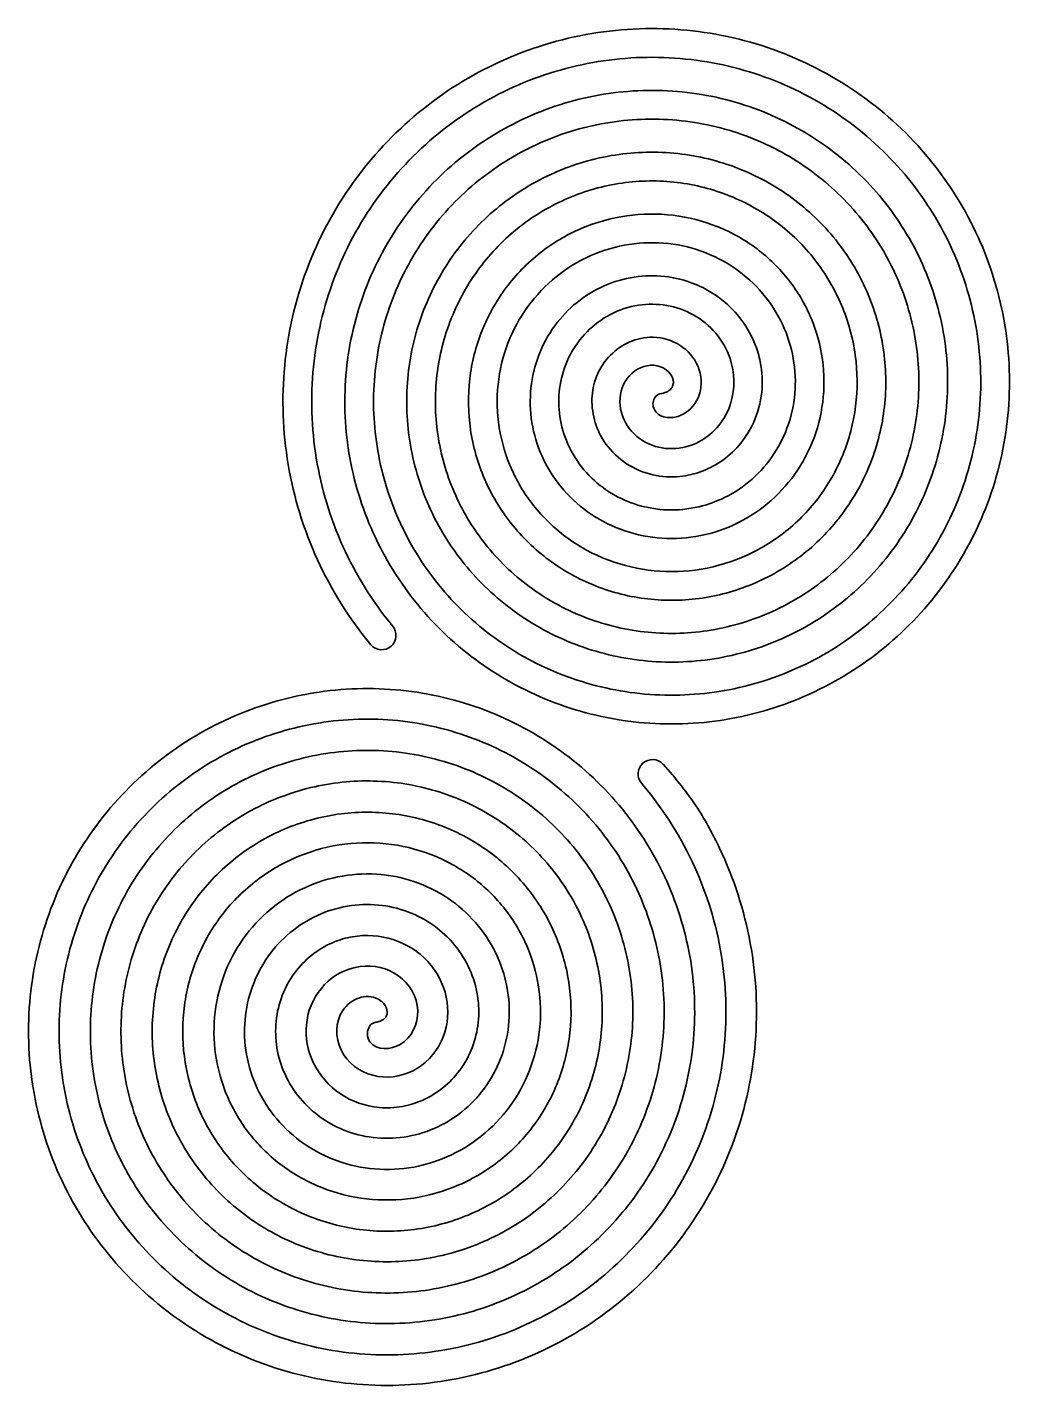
# Model space of a CAD drawing. Header units: inches. Extents: x 1159 to 1439, y -342 to 45.
import ezdxf

# ---------------------------------------------------------------- set-up
doc = ezdxf.new("R2010")
doc.units = ezdxf.units.IN
doc.header["$MEASUREMENT"] = 0
doc.layers.add('Ebene 1', color=7, linetype='Continuous')
doc.layers.add('Ebene 2', color=7, linetype='Continuous')

msp = doc.modelspace()

# ---------------------------------------------------------------- linework, layer by layer
at = {"layer": 'Ebene 1', "color": 250, "lineweight": 35, "true_color": 0x1c1c1b}
msp.add_open_spline([(1339.95, -164.93), (1339.93, -164.9), (1339.91, -164.88), (1339.89, -164.85), (1339.89, -164.85), (1339.88, -164.86), (1339.88, -164.86), (1338.36, -163.25), (1335.82, -163.13), (1334.15, -164.63), (1332.46, -166.14), (1332.33, -168.75), (1333.84, -170.44), (1339.55, -177.13), (1344.36, -184.59), (1348.16, -192.59), (1351.91, -200.48), (1354.61, -208.86), (1356.2, -217.51), (1357.76, -226.04), (1358.2, -234.77), (1357.49, -243.48), (1356.8, -252.05), (1354.97, -260.54), (1352.06, -268.7), (1349.19, -276.74), (1345.26, -284.41), (1340.37, -291.49), (1335.55, -298.46), (1329.81, -304.8), (1323.3, -310.33), (1316.89, -315.77), (1309.75, -320.37), (1302.09, -324), (1294.55, -327.57), (1286.53, -330.15), (1278.26, -331.65), (1270.11, -333.14), (1261.76, -333.54), (1253.44, -332.86), (1245.25, -332.19), (1237.14, -330.43), (1229.34, -327.64), (1221.67, -324.89), (1214.35, -321.13), (1207.59, -316.45), (1200.94, -311.84), (1194.9, -306.35), (1189.63, -300.13), (1184.44, -294), (1180.06, -287.19), (1176.6, -279.87), (1173.21, -272.67), (1170.76, -265.02), (1169.33, -257.12), (1167.93, -249.35), (1167.55, -241.39), (1168.21, -233.45), (1168.86, -225.64), (1170.54, -217.92), (1173.22, -210.49), (1175.84, -203.17), (1179.44, -196.2), (1183.91, -189.77), (1188.31, -183.44), (1193.54, -177.69), (1199.48, -172.68), (1205.32, -167.75), (1211.81, -163.58), (1218.79, -160.3), (1225.64, -157.08), (1232.93, -154.76), (1240.45, -153.41), (1247.85, -152.08), (1255.43, -151.74), (1262.98, -152.37), (1270.4, -153), (1277.75, -154.62), (1284.81, -157.17), (1291.76, -159.68), (1298.38, -163.11), (1304.49, -167.37), (1310.5, -171.55), (1315.95, -176.54), (1320.71, -182.19), (1325.39, -187.74), (1329.33, -193.91), (1332.44, -200.54), (1335.49, -207.05), (1337.68, -213.98), (1338.95, -221.12), (1340.2, -228.14), (1340.52, -235.33), (1339.9, -242.5), (1339.29, -249.54), (1337.75, -256.5), (1335.32, -263.2), (1332.93, -269.78), (1329.67, -276.06), (1325.62, -281.84), (1321.64, -287.53), (1316.91, -292.69), (1311.55, -297.19), (1306.29, -301.61), (1300.43, -305.34), (1294.15, -308.27), (1287.98, -311.15), (1281.42, -313.21), (1274.65, -314.4), (1268.01, -315.57), (1261.2, -315.86), (1254.42, -315.27), (1247.77, -314.68), (1241.18, -313.21), (1234.85, -310.9), (1228.63, -308.63), (1222.71, -305.54), (1217.24, -301.7), (1211.88, -297.94), (1207.01, -293.46), (1202.76, -288.38), (1198.6, -283.4), (1195.09, -277.87), (1192.33, -271.93), (1189.63, -266.1), (1187.69, -259.91), (1186.58, -253.52), (1185.49, -247.25), (1185.23, -240.83), (1185.8, -234.43), (1186.37, -228.16), (1187.76, -221.96), (1189.96, -215.99), (1192.1, -210.14), (1195.03, -204.57), (1198.66, -199.42), (1202.21, -194.38), (1206.44, -189.8), (1211.23, -185.81), (1215.91, -181.91), (1221.13, -178.62), (1226.73, -176.03), (1232.21, -173.5), (1238.04, -171.69), (1244.06, -170.66), (1249.94, -169.65), (1255.98, -169.41), (1261.99, -169.97), (1267.88, -170.51), (1273.7, -171.84), (1279.31, -173.91), (1284.79, -175.93), (1290.01, -178.69), (1294.84, -182.11), (1299.56, -185.45), (1303.84, -189.43), (1307.57, -193.93), (1311.22, -198.33), (1314.3, -203.23), (1316.71, -208.48), (1319.06, -213.62), (1320.74, -219.08), (1321.7, -224.72), (1322.64, -230.23), (1322.84, -235.88), (1322.31, -241.51), (1321.79, -247.01), (1320.53, -252.46), (1318.58, -257.69), (1316.68, -262.81), (1314.08, -267.69), (1310.88, -272.19), (1307.75, -276.59), (1304.02, -280.58), (1299.81, -284.05), (1295.7, -287.45), (1291.12, -290.3), (1286.21, -292.54), (1281.41, -294.73), (1276.31, -296.28), (1271.06, -297.15), (1265.92, -298.01), (1260.66, -298.19), (1255.41, -297.68), (1250.3, -297.18), (1245.23, -296), (1240.36, -294.17), (1235.61, -292.38), (1231.08, -289.96), (1226.9, -286.96), (1222.82, -284.04), (1219.13, -280.57), (1215.91, -276.65), (1212.77, -272.82), (1210.13, -268.56), (1208.07, -264), (1206.05, -259.54), (1204.63, -254.81), (1203.83, -249.93), (1203.05, -245.17), (1202.91, -240.29), (1203.39, -235.43), (1203.87, -230.7), (1204.98, -226.02), (1206.69, -221.51), (1208.35, -217.12), (1210.61, -212.94), (1213.39, -209.08), (1216.1, -205.33), (1219.32, -201.92), (1222.96, -198.96), (1226.5, -196.08), (1230.43, -193.66), (1234.66, -191.77), (1238.76, -189.93), (1243.13, -188.63), (1247.64, -187.91), (1252.02, -187.21), (1256.51, -187.09), (1260.98, -187.56), (1265.33, -188.01), (1269.64, -189.05), (1273.78, -190.64), (1277.8, -192.18), (1281.63, -194.27), (1285.17, -196.84), (1288.6, -199.33), (1291.71, -202.3), (1294.42, -205.65), (1297.05, -208.9), (1299.25, -212.52), (1300.97, -216.4), (1302.63, -220.16), (1303.81, -224.16), (1304.45, -228.29), (1305.07, -232.3), (1305.16, -236.4), (1304.72, -240.49), (1304.29, -244.46), (1303.32, -248.38), (1301.85, -252.16), (1300.43, -255.82), (1298.52, -259.3), (1296.15, -262.51), (1293.87, -265.62), (1291.16, -268.44), (1288.1, -270.89), (1285.13, -273.27), (1281.84, -275.25), (1278.3, -276.8), (1274.88, -278.29), (1271.24, -279.34), (1267.49, -279.9), (1263.86, -280.45), (1260.15, -280.51), (1256.44, -280.09), (1252.86, -279.68), (1249.31, -278.79), (1245.9, -277.44), (1242.61, -276.14), (1239.48, -274.39), (1236.58, -272.25), (1233.79, -270.17), (1231.27, -267.72), (1229.07, -264.94), (1226.96, -262.26), (1225.19, -259.29), (1223.81, -256.1), (1222.49, -253.02), (1221.57, -249.75), (1221.09, -246.38), (1220.62, -243.13), (1220.58, -239.79), (1220.98, -236.47), (1221.37, -233.28), (1222.18, -230.11), (1223.41, -227.07), (1224.58, -224.14), (1226.16, -221.35), (1228.1, -218.78), (1229.96, -216.31), (1232.16, -214.08), (1234.65, -212.14), (1237.04, -210.28), (1239.69, -208.72), (1242.54, -207.52), (1245.27, -206.37), (1248.17, -205.58), (1251.17, -205.17), (1254.04, -204.78), (1256.99, -204.77), (1259.93, -205.14), (1262.74, -205.5), (1265.52, -206.24), (1268.21, -207.35), (1270.77, -208.4), (1273.21, -209.81), (1275.46, -211.53), (1277.61, -213.18), (1279.55, -215.13), (1281.23, -217.33), (1282.84, -219.43), (1284.18, -221.76), (1285.21, -224.26), (1286.19, -226.65), (1286.85, -229.19), (1287.19, -231.81), (1287.51, -234.3), (1287.49, -236.86), (1287.14, -239.41), (1286.8, -241.84), (1286.13, -244.25), (1285.15, -246.56), (1284.22, -248.76), (1282.99, -250.85), (1281.48, -252.78), (1280.04, -254.61), (1278.35, -256.26), (1276.44, -257.69), (1274.63, -259.05), (1272.62, -260.17), (1270.46, -261.03), (1268.42, -261.84), (1266.25, -262.38), (1264.01, -262.64), (1261.89, -262.88), (1259.72, -262.84), (1257.55, -262.51), (1253.66, -261.93), (1249.93, -260.35), (1246.81, -257.96), (1243.58, -255.48), (1241.22, -252.21), (1239.67, -248.47), (1238.28, -245.11), (1238.03, -241.39), (1238.52, -237.81), (1239.04, -234.01), (1240.93, -230.48), (1243.52, -227.69), (1248.82, -221.98), (1258.19, -220.52), (1264.6, -225.24), (1267.72, -227.54), (1269.88, -231.16), (1270.04, -235.07), (1270.19, -238.92), (1268.41, -242.75), (1265.03, -244.74), (1262.47, -246.24), (1258.36, -246.66), (1256.41, -243.96), (1255.55, -242.76), (1255.48, -241.31), (1256.09, -239.98), (1256.32, -239.48), (1256.64, -239.04), (1257.13, -238.78), (1257.55, -238.56), (1258.02, -238.47), (1258.47, -238.36), (1259.65, -238.07), (1261.08, -237.4), (1261.31, -236.07), (1261.61, -234.31), (1260.3, -232.66), (1258.83, -231.86), (1255.23, -229.9), (1250.88, -231.86), (1248.73, -235.03), (1246.48, -238.35), (1246.49, -242.74), (1248.2, -246.28), (1249.95, -249.91), (1253.38, -252.51), (1257.23, -253.54), (1261.04, -254.56), (1265.14, -254.01), (1268.64, -252.25), (1272.17, -250.48), (1274.99, -247.47), (1276.71, -243.93), (1280.13, -236.85), (1278.74, -228.25), (1273.86, -222.21), (1268.85, -216.01), (1260.74, -212.96), (1252.87, -213.86), (1251, -214.08), (1249.14, -214.5), (1247.36, -215.13), (1245.17, -215.91), (1243.12, -216.96), (1241.26, -218.25), (1239.3, -219.62), (1237.55, -221.21), (1236.05, -222.99), (1234.48, -224.87), (1233.17, -226.93), (1232.17, -229.1), (1231.12, -231.38), (1230.38, -233.76), (1229.97, -236.18), (1229.54, -238.73), (1229.45, -241.29), (1229.7, -243.79), (1229.95, -246.42), (1230.55, -248.98), (1231.47, -251.39), (1232.43, -253.92), (1233.7, -256.29), (1235.26, -258.43), (1236.88, -260.67), (1238.78, -262.66), (1240.89, -264.36), (1243.09, -266.14), (1245.5, -267.61), (1248.03, -268.72), (1250.68, -269.89), (1253.45, -270.69), (1256.25, -271.11), (1259.18, -271.56), (1262.12, -271.61), (1265, -271.28), (1268.01, -270.93), (1270.93, -270.2), (1273.68, -269.11), (1276.55, -267.97), (1279.23, -266.47), (1281.65, -264.66), (1284.18, -262.77), (1286.42, -260.58), (1288.32, -258.15), (1290.31, -255.61), (1291.94, -252.86), (1293.17, -249.96), (1294.44, -246.94), (1295.31, -243.79), (1295.75, -240.6), (1296.21, -237.29), (1296.23, -233.96), (1295.82, -230.71), (1295.39, -227.33), (1294.52, -224.05), (1293.25, -220.95), (1291.93, -217.74), (1290.21, -214.75), (1288.14, -212.04), (1285.99, -209.23), (1283.5, -206.74), (1280.75, -204.63), (1277.89, -202.44), (1274.79, -200.65), (1271.52, -199.3), (1268.13, -197.91), (1264.6, -196.97), (1261.03, -196.51), (1257.34, -196.04), (1253.62, -196.05), (1249.99, -196.55), (1246.24, -197.06), (1242.59, -198.06), (1239.16, -199.51), (1235.61, -201), (1232.29, -202.94), (1229.3, -205.28), (1226.21, -207.68), (1223.47, -210.47), (1221.15, -213.55), (1218.75, -216.73), (1216.8, -220.18), (1215.33, -223.82), (1213.83, -227.57), (1212.82, -231.48), (1212.34, -235.43), (1211.85, -239.51), (1211.9, -243.61), (1212.48, -247.62), (1213.07, -251.75), (1214.2, -255.76), (1215.82, -259.53), (1217.5, -263.43), (1219.66, -267.06), (1222.25, -270.34), (1224.92, -273.71), (1227.99, -276.7), (1231.4, -279.23), (1234.9, -281.83), (1238.71, -283.95), (1242.71, -285.53), (1246.83, -287.16), (1251.12, -288.24), (1255.46, -288.73), (1259.92, -289.24), (1264.4, -289.16), (1268.79, -288.5), (1273.29, -287.83), (1277.67, -286.57), (1281.78, -284.77), (1286.02, -282.92), (1289.97, -280.54), (1293.53, -277.69), (1297.19, -274.76), (1300.43, -271.39), (1303.17, -267.66), (1305.98, -263.84), (1308.26, -259.68), (1309.96, -255.31), (1311.71, -250.82), (1312.85, -246.15), (1313.37, -241.43), (1313.89, -236.58), (1313.78, -231.71), (1313.04, -226.96), (1312.28, -222.07), (1310.9, -217.34), (1308.92, -212.88), (1306.9, -208.3), (1304.29, -204.03), (1301.19, -200.18), (1298, -196.24), (1294.33, -192.75), (1290.29, -189.8), (1286.13, -186.78), (1281.63, -184.33), (1276.9, -182.51), (1272.04, -180.65), (1266.99, -179.44), (1261.89, -178.91), (1256.65, -178.36), (1251.4, -178.5), (1246.26, -179.32), (1241, -180.16), (1235.9, -181.68), (1231.1, -183.83), (1226.18, -186.03), (1221.59, -188.85), (1217.46, -192.22), (1213.23, -195.66), (1209.49, -199.62), (1206.34, -203.99), (1203.11, -208.47), (1200.49, -213.32), (1198.55, -218.42), (1196.57, -223.64), (1195.29, -229.07), (1194.74, -234.56), (1194.17, -240.18), (1194.34, -245.82), (1195.24, -251.33), (1196.17, -256.97), (1197.81, -262.43), (1200.14, -267.58), (1202.52, -272.84), (1205.56, -277.75), (1209.18, -282.16), (1212.88, -286.68), (1217.14, -290.67), (1221.83, -294.04), (1226.63, -297.47), (1231.83, -300.26), (1237.3, -302.31), (1242.89, -304.41), (1248.7, -305.76), (1254.57, -306.33), (1260.57, -306.92), (1266.6, -306.72), (1272.49, -305.74), (1278.5, -304.73), (1284.33, -302.96), (1289.82, -300.46), (1295.42, -297.9), (1300.65, -294.64), (1305.35, -290.76), (1310.15, -286.8), (1314.39, -282.25), (1317.97, -277.24), (1321.61, -272.11), (1324.56, -266.56), (1326.74, -260.73), (1328.95, -254.78), (1330.38, -248.59), (1330.97, -242.33), (1331.57, -235.94), (1331.34, -229.53), (1330.28, -223.27), (1329.19, -216.88), (1327.29, -210.68), (1324.61, -204.85), (1321.89, -198.91), (1318.41, -193.36), (1314.27, -188.37), (1310.05, -183.29), (1305.21, -178.79), (1299.87, -175.01), (1294.42, -171.15), (1288.52, -168.04), (1282.32, -165.75), (1276, -163.41), (1269.43, -161.92), (1262.79, -161.3), (1256.02, -160.68), (1249.22, -160.94), (1242.58, -162.09), (1235.82, -163.25), (1229.26, -165.28), (1223.08, -168.13), (1216.79, -171.04), (1210.93, -174.74), (1205.66, -179.13), (1200.29, -183.61), (1195.54, -188.75), (1191.55, -194.41), (1187.48, -200.17), (1184.2, -206.43), (1181.79, -212.99), (1179.34, -219.67), (1177.77, -226.63), (1177.14, -233.65), (1176.49, -240.81), (1176.79, -247.99), (1178.01, -255.01), (1179.25, -262.15), (1181.42, -269.07), (1184.44, -275.59), (1187.52, -282.22), (1191.44, -288.4), (1196.09, -293.96), (1200.82, -299.62), (1206.26, -304.62), (1212.24, -308.82), (1218.33, -313.1), (1224.93, -316.55), (1231.86, -319.07), (1238.91, -321.65), (1246.24, -323.28), (1253.66, -323.93), (1261.2, -324.6), (1268.77, -324.27), (1276.16, -322.97), (1283.67, -321.65), (1290.96, -319.36), (1297.82, -316.16), (1304.8, -312.9), (1311.3, -308.77), (1317.14, -303.86), (1323.09, -298.87), (1328.34, -293.14), (1332.75, -286.83), (1337.23, -280.42), (1340.85, -273.47), (1343.5, -266.17), (1346.19, -258.76), (1347.89, -251.04), (1348.57, -243.25), (1349.25, -235.32), (1348.9, -227.37), (1347.52, -219.6), (1346.11, -211.71), (1343.69, -204.05), (1340.32, -196.85), (1336.89, -189.53), (1332.53, -182.71), (1327.37, -176.58), (1322.12, -170.35), (1316.09, -164.85), (1309.46, -160.23), (1302.73, -155.54), (1295.43, -151.75), (1287.77, -148.99), (1279.99, -146.18), (1271.89, -144.4), (1263.71, -143.71), (1255.4, -143), (1247.06, -143.39), (1238.92, -144.85), (1230.65, -146.33), (1222.63, -148.88), (1215.08, -152.43), (1207.42, -156.03), (1200.28, -160.61), (1193.87, -166.03), (1187.35, -171.54), (1181.6, -177.85), (1176.77, -184.81), (1171.87, -191.87), (1167.92, -199.51), (1165.03, -207.54), (1162.1, -215.69), (1160.25, -224.16), (1159.54, -232.73), (1158.82, -241.42), (1159.23, -250.15), (1160.77, -258.67), (1162.33, -267.31), (1165.01, -275.7), (1168.74, -283.59), (1172.51, -291.59), (1177.31, -299.05), (1182.99, -305.75), (1188.75, -312.55), (1195.36, -318.56), (1202.64, -323.6), (1210.02, -328.71), (1218.02, -332.83), (1226.41, -335.83), (1234.92, -338.88), (1243.78, -340.8), (1252.73, -341.53), (1261.81, -342.28), (1270.92, -341.83), (1279.82, -340.21), (1288.84, -338.57), (1297.59, -335.76), (1305.82, -331.86), (1314.16, -327.91), (1321.94, -322.9), (1328.93, -316.96), (1336.02, -310.93), (1342.28, -304.03), (1347.52, -296.43), (1352.85, -288.73), (1357.13, -280.38), (1360.25, -271.63), (1363.42, -262.75), (1365.41, -253.51), (1366.16, -244.18), (1366.93, -234.72), (1366.45, -225.22), (1364.75, -215.94), (1363.03, -206.54), (1360.09, -197.43), (1356.02, -188.86), (1354.16, -184.93), (1352.07, -181.13), (1349.77, -177.48), (1346.95, -173.29), (1343.45, -168.83), (1339.98, -164.96), (1339.97, -164.95), (1339.97, -164.94), (1339.96, -164.94), (1339.96, -164.93), (1339.96, -164.93), (1339.95, -164.93)], degree=3, knots=[0, 0, 0, 0, 1, 1, 1, 2, 2, 2, 3, 3, 3, 4, 4, 4, 5, 5, 5, 6, 6, 6, 7, 7, 7, 8, 8, 8, 9, 9, 9, 10, 10, 10, 11, 11, 11, 12, 12, 12, 13, 13, 13, 14, 14, 14, 15, 15, 15, 16, 16, 16, 17, 17, 17, 18, 18, 18, 19, 19, 19, 20, 20, 20, 21, 21, 21, 22, 22, 22, 23, 23, 23, 24, 24, 24, 25, 25, 25, 26, 26, 26, 27, 27, 27, 28, 28, 28, 29, 29, 29, 30, 30, 30, 31, 31, 31, 32, 32, 32, 33, 33, 33, 34, 34, 34, 35, 35, 35, 36, 36, 36, 37, 37, 37, 38, 38, 38, 39, 39, 39, 40, 40, 40, 41, 41, 41, 42, 42, 42, 43, 43, 43, 44, 44, 44, 45, 45, 45, 46, 46, 46, 47, 47, 47, 48, 48, 48, 49, 49, 49, 50, 50, 50, 51, 51, 51, 52, 52, 52, 53, 53, 53, 54, 54, 54, 55, 55, 55, 56, 56, 56, 57, 57, 57, 58, 58, 58, 59, 59, 59, 60, 60, 60, 61, 61, 61, 62, 62, 62, 63, 63, 63, 64, 64, 64, 65, 65, 65, 66, 66, 66, 67, 67, 67, 68, 68, 68, 69, 69, 69, 70, 70, 70, 71, 71, 71, 72, 72, 72, 73, 73, 73, 74, 74, 74, 75, 75, 75, 76, 76, 76, 77, 77, 77, 78, 78, 78, 79, 79, 79, 80, 80, 80, 81, 81, 81, 82, 82, 82, 83, 83, 83, 84, 84, 84, 85, 85, 85, 86, 86, 86, 87, 87, 87, 88, 88, 88, 89, 89, 89, 90, 90, 90, 91, 91, 91, 92, 92, 92, 93, 93, 93, 94, 94, 94, 95, 95, 95, 96, 96, 96, 97, 97, 97, 98, 98, 98, 99, 99, 99, 100, 100, 100, 101, 101, 101, 102, 102, 102, 103, 103, 103, 104, 104, 104, 105, 105, 105, 106, 106, 106, 107, 107, 107, 108, 108, 108, 109, 109, 109, 110, 110, 110, 111, 111, 111, 112, 112, 112, 113, 113, 113, 114, 114, 114, 115, 115, 115, 116, 116, 116, 117, 117, 117, 118, 118, 118, 119, 119, 119, 120, 120, 120, 121, 121, 121, 122, 122, 122, 123, 123, 123, 124, 124, 124, 125, 125, 125, 126, 126, 126, 127, 127, 127, 128, 128, 128, 129, 129, 129, 130, 130, 130, 131, 131, 131, 132, 132, 132, 133, 133, 133, 134, 134, 134, 135, 135, 135, 136, 136, 136, 137, 137, 137, 138, 138, 138, 139, 139, 139, 140, 140, 140, 141, 141, 141, 142, 142, 142, 143, 143, 143, 144, 144, 144, 145, 145, 145, 146, 146, 146, 147, 147, 147, 148, 148, 148, 149, 149, 149, 150, 150, 150, 151, 151, 151, 152, 152, 152, 153, 153, 153, 154, 154, 154, 155, 155, 155, 156, 156, 156, 157, 157, 157, 158, 158, 158, 159, 159, 159, 160, 160, 160, 161, 161, 161, 162, 162, 162, 163, 163, 163, 164, 164, 164, 165, 165, 165, 166, 166, 166, 167, 167, 167, 168, 168, 168, 169, 169, 169, 170, 170, 170, 171, 171, 171, 172, 172, 172, 173, 173, 173, 174, 174, 174, 175, 175, 175, 176, 176, 176, 177, 177, 177, 178, 178, 178, 179, 179, 179, 180, 180, 180, 181, 181, 181, 182, 182, 182, 183, 183, 183, 184, 184, 184, 185, 185, 185, 186, 186, 186, 187, 187, 187, 188, 188, 188, 189, 189, 189, 190, 190, 190, 191, 191, 191, 192, 192, 192, 193, 193, 193, 194, 194, 194, 195, 195, 195, 196, 196, 196, 197, 197, 197, 198, 198, 198, 199, 199, 199, 200, 200, 200, 201, 201, 201, 202, 202, 202, 203, 203, 203, 204, 204, 204, 205, 205, 205, 206, 206, 206, 207, 207, 207, 208, 208, 208, 209, 209, 209, 210, 210, 210, 211, 211, 211, 212, 212, 212, 213, 213, 213, 214, 214, 214, 215, 215, 215, 216, 216, 216, 217, 217, 217, 218, 218, 218, 219, 219, 219, 220, 220, 220, 221, 221, 221, 222, 222, 222, 223, 223, 223, 224, 224, 224, 225, 225, 225, 226, 226, 226, 227, 227, 227, 228, 228, 228, 229, 229, 229, 230, 230, 230, 231, 231, 231, 232, 232, 232, 233, 233, 233, 234, 234, 234, 235, 235, 235, 236, 236, 236, 237, 237, 237, 238, 238, 238, 239, 239, 239, 240, 240, 240, 241, 241, 241, 242, 242, 242, 243, 243, 243, 244, 244, 244, 245, 245, 245, 246, 246, 246, 247, 247, 247, 248, 248, 248, 248], dxfattribs=at)
at = {"layer": 'Ebene 2', "color": 250, "lineweight": 35, "true_color": 0x1c1c1b}
msp.add_open_spline([(1372.81, 38.14), (1364.37, 41.29), (1355.56, 43.33), (1346.65, 44.19), (1337.6, 45.05), (1328.51, 44.74), (1319.61, 43.25), (1310.59, 41.73), (1301.82, 39.05), (1293.56, 35.28), (1285.18, 31.45), (1277.35, 26.56), (1270.3, 20.74), (1263.14, 14.82), (1256.8, 8.02), (1251.47, 0.52), (1246.05, -7.09), (1241.66, -15.35), (1238.42, -24.04), (1235.14, -32.86), (1233.02, -42.04), (1232.14, -51.34), (1231.24, -60.77), (1231.58, -70.25), (1233.15, -79.52), (1234.74, -88.92), (1237.54, -98.05), (1241.48, -106.66), (1245.47, -115.39), (1250.58, -123.54), (1256.66, -130.89), (1258.14, -132.6), (1260.73, -132.78), (1262.44, -131.29), (1264.15, -129.81), (1264.33, -127.22), (1262.84, -125.51), (1262.83, -125.5), (1262.83, -125.5), (1262.82, -125.49), (1262.82, -125.49), (1262.82, -125.49), (1262.82, -125.49), (1257.23, -118.67), (1252.4, -110.94), (1248.74, -102.85), (1245.14, -94.88), (1242.58, -86.42), (1241.15, -77.72), (1239.74, -69.14), (1239.47, -60.38), (1240.34, -51.67), (1241.19, -43.08), (1243.18, -34.61), (1246.26, -26.48), (1249.28, -18.47), (1253.37, -10.86), (1258.4, -3.85), (1263.36, 3.04), (1269.24, 9.29), (1275.87, 14.71), (1282.4, 20.05), (1289.64, 24.53), (1297.38, 28.02), (1305.01, 31.46), (1313.1, 33.89), (1321.43, 35.24), (1329.62, 36.58), (1338, 36.83), (1346.33, 35.99), (1354.53, 35.16), (1362.63, 33.25), (1370.39, 30.3), (1378.04, 27.4), (1385.3, 23.48), (1391.99, 18.66), (1398.57, 13.92), (1404.52, 8.3), (1409.69, 1.96), (1414.78, -4.28), (1419.04, -11.2), (1422.36, -18.6), (1425.63, -25.88), (1427.94, -33.6), (1429.22, -41.55), (1430.48, -49.37), (1430.71, -57.37), (1429.89, -65.31), (1429.09, -73.13), (1427.25, -80.84), (1424.43, -88.24), (1421.66, -95.52), (1417.91, -102.44), (1413.31, -108.81), (1408.77, -115.07), (1403.4, -120.74), (1397.36, -125.65), (1391.41, -130.48), (1384.82, -134.53), (1377.76, -137.68), (1370.83, -140.78), (1363.47, -142.97), (1355.9, -144.18), (1348.46, -145.36), (1340.85, -145.56), (1333.29, -144.78), (1325.86, -144), (1318.53, -142.24), (1311.49, -139.54), (1304.57, -136.89), (1298, -133.32), (1291.95, -128.93), (1286.01, -124.61), (1280.64, -119.51), (1275.97, -113.75), (1271.39, -108.09), (1267.56, -101.82), (1264.57, -95.11), (1261.64, -88.51), (1259.58, -81.52), (1258.45, -74.33), (1257.33, -67.27), (1257.16, -60.05), (1257.92, -52.87), (1258.67, -45.83), (1260.35, -38.87), (1262.93, -32.2), (1265.45, -25.64), (1268.85, -19.42), (1273.03, -13.69), (1277.13, -8.07), (1281.98, -2.98), (1287.45, 1.43), (1292.82, 5.76), (1298.77, 9.38), (1305.13, 12.19), (1311.38, 14.95), (1318, 16.89), (1324.81, 17.95), (1331.5, 18.99), (1338.34, 19.14), (1345.13, 18.41), (1351.79, 17.68), (1358.37, 16.08), (1364.68, 13.63), (1370.86, 11.23), (1376.74, 8), (1382.15, 4.04), (1387.46, 0.15), (1392.25, -4.45), (1396.41, -9.62), (1400.48, -14.7), (1403.89, -20.33), (1406.53, -26.35), (1409.13, -32.25), (1410.94, -38.5), (1411.93, -44.94), (1412.89, -51.25), (1413.02, -57.7), (1412.31, -64.11), (1411.61, -70.39), (1410.08, -76.59), (1407.76, -82.53), (1405.48, -88.36), (1402.43, -93.89), (1398.68, -98.98), (1395.01, -103.96), (1390.67, -108.46), (1385.78, -112.37), (1380.99, -116.19), (1375.69, -119.38), (1370.01, -121.86), (1364.45, -124.28), (1358.56, -125.97), (1352.5, -126.88), (1346.57, -127.77), (1340.51, -127.88), (1334.49, -127.19), (1328.59, -126.52), (1322.77, -125.07), (1317.19, -122.87), (1311.73, -120.71), (1306.54, -117.83), (1301.78, -114.3), (1297.11, -110.84), (1292.9, -106.76), (1289.25, -102.16), (1285.68, -97.66), (1282.7, -92.68), (1280.4, -87.35), (1278.14, -82.13), (1276.58, -76.61), (1275.74, -70.93), (1274.92, -65.38), (1274.84, -59.7), (1275.5, -54.06), (1276.15, -48.55), (1277.53, -43.11), (1279.6, -37.89), (1281.63, -32.8), (1284.34, -27.96), (1287.66, -23.51), (1290.91, -19.16), (1294.73, -15.24), (1299.04, -11.85), (1303.25, -8.53), (1307.91, -5.77), (1312.9, -3.63), (1317.76, -1.55), (1322.92, -0.1), (1328.22, 0.66), (1333.4, 1.4), (1338.69, 1.45), (1343.94, 0.82), (1349.07, 0.2), (1354.13, -1.1), (1358.99, -3.05), (1363.72, -4.96), (1368.21, -7.5), (1372.34, -10.6), (1376.37, -13.63), (1380, -17.21), (1383.14, -21.23), (1386.2, -25.15), (1388.75, -29.48), (1390.72, -34.12), (1392.63, -38.64), (1393.95, -43.43), (1394.64, -48.36), (1395.3, -53.16), (1395.33, -58.06), (1394.72, -62.94), (1394.13, -67.68), (1392.9, -72.36), (1391.07, -76.85), (1389.29, -81.22), (1386.92, -85.36), (1384.03, -89.17), (1381.22, -92.87), (1377.9, -96.22), (1374.17, -99.11), (1370.54, -101.91), (1366.52, -104.25), (1362.23, -106.04), (1358.05, -107.79), (1353.63, -108.98), (1349.08, -109.59), (1344.65, -110.19), (1340.14, -110.19), (1335.65, -109.61), (1331.29, -109.04), (1326.99, -107.88), (1322.87, -106.18), (1318.86, -104.52), (1315.06, -102.32), (1311.57, -99.64), (1308.19, -97.04), (1305.14, -93.98), (1302.5, -90.54), (1299.95, -87.2), (1297.83, -83.5), (1296.21, -79.55), (1294.63, -75.72), (1293.56, -71.66), (1293.03, -67.49), (1292.51, -63.45), (1292.53, -59.31), (1293.09, -55.21), (1293.64, -51.23), (1294.71, -47.31), (1296.3, -43.55), (1297.83, -39.91), (1299.86, -36.46), (1302.33, -33.29), (1304.71, -30.23), (1307.52, -27.47), (1310.68, -25.09), (1313.73, -22.79), (1317.1, -20.89), (1320.71, -19.43), (1324.19, -18.03), (1327.89, -17.08), (1331.68, -16.63), (1335.35, -16.19), (1339.1, -16.23), (1342.82, -16.77), (1346.41, -17.29), (1349.95, -18.29), (1353.34, -19.76), (1356.62, -21.17), (1359.73, -23.03), (1362.57, -25.28), (1365.32, -27.45), (1367.78, -30.01), (1369.91, -32.88), (1371.96, -35.64), (1373.64, -38.69), (1374.92, -41.96), (1376.15, -45.1), (1376.97, -48.42), (1377.35, -51.84), (1377.72, -55.13), (1377.64, -58.49), (1377.13, -61.83), (1376.63, -65.04), (1375.7, -68.21), (1374.36, -71.23), (1373.07, -74.14), (1371.38, -76.9), (1369.34, -79.42), (1367.38, -81.85), (1365.07, -84.02), (1362.49, -85.89), (1360.01, -87.68), (1357.28, -89.15), (1354.36, -90.26), (1351.56, -91.32), (1348.6, -92.01), (1345.56, -92.31), (1342.64, -92.6), (1339.67, -92.5), (1336.72, -92), (1331.37, -91.11), (1326.27, -88.86), (1322.01, -85.51), (1317.47, -81.94), (1313.97, -77.13), (1312, -71.71), (1310.17, -66.68), (1309.73, -61.18), (1310.76, -55.92), (1311.81, -50.6), (1314.42, -45.58), (1318.24, -41.72), (1322.18, -37.72), (1327.37, -35), (1332.92, -34.15), (1338.23, -33.35), (1343.75, -34.26), (1348.46, -36.86), (1353.37, -39.57), (1357.21, -44.05), (1358.99, -49.37), (1360.34, -53.4), (1360.44, -57.82), (1359.21, -61.89), (1357.78, -66.61), (1354.51, -70.77), (1350.11, -73.07), (1345.42, -75.52), (1339.7, -75.73), (1334.97, -73.25), (1330.08, -70.68), (1326.83, -65.19), (1327.78, -59.62), (1328.22, -56.99), (1329.62, -54.51), (1331.79, -52.93), (1333.89, -51.4), (1336.69, -50.76), (1339.18, -51.66), (1341.3, -52.43), (1343.53, -54.79), (1342.63, -57.21), (1342.24, -58.24), (1341.07, -58.89), (1340.06, -59.17), (1339.32, -59.38), (1338.45, -59.41), (1337.89, -59.99), (1337.16, -60.75), (1336.88, -62.04), (1337.11, -63.05), (1337.38, -64.19), (1338.24, -65.15), (1339.27, -65.66), (1340.32, -66.18), (1341.62, -66.24), (1342.76, -66.1), (1343.98, -65.96), (1345.19, -65.51), (1346.23, -64.84), (1350.92, -61.85), (1351.9, -55.5), (1349.46, -50.74), (1346.95, -45.82), (1341.54, -43.06), (1336.11, -43.29), (1331.58, -43.48), (1327.42, -45.64), (1324.38, -48.95), (1321.47, -52.12), (1319.74, -56.54), (1319.65, -60.85), (1319.57, -65.45), (1320.9, -69.95), (1323.61, -73.69), (1326.83, -78.14), (1331.67, -81.25), (1337.01, -82.46), (1339.5, -83.02), (1342.1, -83.18), (1344.64, -82.93), (1346.85, -82.71), (1349, -82.21), (1351.02, -81.45), (1353.16, -80.64), (1355.16, -79.56), (1356.97, -78.26), (1358.88, -76.87), (1360.57, -75.27), (1362.01, -73.49), (1363.53, -71.61), (1364.79, -69.57), (1365.74, -67.42), (1368.12, -62.04), (1368.74, -56.01), (1367.57, -50.25), (1367.24, -48.6), (1366.76, -46.97), (1366.15, -45.4), (1365.17, -42.91), (1363.89, -40.59), (1362.33, -38.49), (1360.7, -36.29), (1358.81, -34.33), (1356.72, -32.67), (1353.28, -29.94), (1349.3, -27.96), (1345.05, -26.83), (1343.87, -26.52), (1342.68, -26.27), (1341.47, -26.1), (1338.57, -25.68), (1335.66, -25.64), (1332.81, -25.99), (1329.83, -26.34), (1326.95, -27.08), (1324.23, -28.18), (1321.39, -29.32), (1318.74, -30.81), (1316.35, -32.62), (1313.86, -34.49), (1311.64, -36.67), (1309.76, -39.09), (1307.8, -41.6), (1306.2, -44.33), (1304.98, -47.21), (1303.72, -50.21), (1302.86, -53.33), (1302.43, -56.49), (1301.98, -59.77), (1301.96, -63.07), (1302.38, -66.3), (1302.81, -69.65), (1303.66, -72.9), (1304.92, -75.97), (1306.23, -79.15), (1307.94, -82.13), (1309.99, -84.81), (1312.12, -87.6), (1314.59, -90.07), (1317.32, -92.17), (1320.15, -94.35), (1323.23, -96.13), (1326.47, -97.47), (1329.83, -98.86), (1333.33, -99.8), (1336.87, -100.26), (1340.54, -100.74), (1344.22, -100.73), (1347.83, -100.25), (1351.56, -99.75), (1355.18, -98.77), (1358.59, -97.35), (1362.12, -95.87), (1365.42, -93.96), (1368.4, -91.65), (1371.48, -89.27), (1374.21, -86.52), (1376.53, -83.47), (1378.92, -80.32), (1380.88, -76.9), (1382.35, -73.29), (1383.86, -69.57), (1384.88, -65.69), (1385.37, -61.77), (1385.88, -57.71), (1385.85, -53.64), (1385.3, -49.66), (1384.73, -45.55), (1383.63, -41.56), (1382.04, -37.8), (1380.4, -33.92), (1378.27, -30.3), (1375.71, -27.03), (1373.08, -23.66), (1370.04, -20.67), (1366.67, -18.13), (1363.21, -15.53), (1359.44, -13.39), (1355.47, -11.8), (1351.38, -10.15), (1347.12, -9.06), (1342.82, -8.54), (1338.38, -8), (1333.92, -8.05), (1329.56, -8.67), (1325.07, -9.32), (1320.72, -10.53), (1316.61, -12.29), (1312.38, -14.1), (1308.44, -16.44), (1304.88, -19.25), (1301.22, -22.13), (1297.97, -25.46), (1295.22, -29.15), (1292.39, -32.93), (1290.08, -37.05), (1288.36, -41.38), (1286.59, -45.83), (1285.41, -50.46), (1284.86, -55.16), (1284.3, -59.98), (1284.37, -64.82), (1285.06, -69.56), (1285.78, -74.43), (1287.12, -79.15), (1289.05, -83.6), (1291.03, -88.18), (1293.58, -92.45), (1296.63, -96.3), (1299.77, -100.25), (1303.39, -103.76), (1307.39, -106.73), (1311.49, -109.77), (1315.96, -112.25), (1320.65, -114.1), (1325.46, -116), (1330.48, -117.25), (1335.55, -117.83), (1340.76, -118.42), (1345.99, -118.33), (1351.11, -117.56), (1356.35, -116.77), (1361.44, -115.31), (1366.24, -113.22), (1371.16, -111.07), (1375.75, -108.31), (1379.9, -105), (1384.14, -101.61), (1387.91, -97.7), (1391.09, -93.39), (1394.35, -88.96), (1397, -84.16), (1398.98, -79.1), (1401, -73.92), (1402.34, -68.53), (1402.94, -63.07), (1403.56, -57.48), (1403.45, -51.86), (1402.61, -46.37), (1401.75, -40.75), (1400.17, -35.29), (1397.91, -30.14), (1395.59, -24.88), (1392.62, -19.96), (1389.06, -15.52), (1385.42, -10.99), (1381.22, -6.97), (1376.58, -3.57), (1371.84, -0.09), (1366.69, 2.74), (1361.27, 4.84), (1355.73, 6.99), (1349.95, 8.4), (1344.11, 9.04), (1338.14, 9.68), (1332.13, 9.55), (1326.26, 8.64), (1320.26, 7.7), (1314.44, 6), (1308.94, 3.57), (1303.33, 1.09), (1298.09, -2.1), (1293.36, -5.91), (1288.54, -9.8), (1284.26, -14.29), (1280.64, -19.24), (1276.95, -24.3), (1273.95, -29.8), (1271.72, -35.59), (1269.44, -41.49), (1267.95, -47.64), (1267.29, -53.87), (1266.62, -60.22), (1266.77, -66.61), (1267.76, -72.87), (1268.76, -79.24), (1270.59, -85.44), (1273.19, -91.28), (1275.83, -97.24), (1279.24, -102.8), (1283.3, -107.82), (1287.44, -112.94), (1292.22, -117.47), (1297.49, -121.3), (1302.87, -125.21), (1308.71, -128.38), (1314.86, -130.74), (1321.13, -133.14), (1327.66, -134.71), (1334.27, -135.4), (1341.01, -136.1), (1347.79, -135.93), (1354.42, -134.87), (1361.17, -133.79), (1367.73, -131.84), (1373.92, -129.08), (1380.22, -126.26), (1386.11, -122.65), (1391.42, -118.33), (1396.83, -113.94), (1401.62, -108.87), (1405.67, -103.28), (1409.79, -97.58), (1413.14, -91.39), (1415.62, -84.88), (1418.15, -78.25), (1419.8, -71.34), (1420.52, -64.35), (1421.25, -57.22), (1421.04, -50.06), (1419.91, -43.05), (1418.77, -35.92), (1416.7, -28.99), (1413.76, -22.46), (1410.78, -15.81), (1406.95, -9.6), (1402.38, -4), (1397.74, 1.7), (1392.38, 6.75), (1386.47, 11.02), (1380.46, 15.36), (1373.92, 18.88), (1367.05, 21.49), (1360.05, 24.14), (1352.76, 25.87), (1345.38, 26.61), (1337.87, 27.37), (1330.32, 27.14), (1322.94, 25.94), (1315.43, 24.72), (1308.14, 22.53), (1301.26, 19.43), (1294.26, 16.27), (1287.73, 12.23), (1281.84, 7.42), (1275.85, 2.53), (1270.54, -3.12), (1266.06, -9.36), (1261.5, -15.69), (1257.81, -22.57), (1255.07, -29.81), (1252.29, -37.17), (1250.49, -44.84), (1249.72, -52.6), (1248.93, -60.49), (1249.18, -68.43), (1250.45, -76.19), (1251.75, -84.08), (1254.06, -91.74), (1257.33, -98.97), (1260.65, -106.31), (1264.91, -113.17), (1269.97, -119.35), (1275.12, -125.63), (1281.06, -131.19), (1287.61, -135.89), (1294.26, -140.66), (1301.49, -144.53), (1309.09, -147.39), (1316.81, -150.3), (1324.86, -152.18), (1333, -152.98), (1341.28, -153.79), (1349.6, -153.52), (1357.74, -152.17), (1366.01, -150.8), (1374.04, -148.37), (1381.61, -144.93), (1389.3, -141.44), (1396.48, -136.98), (1402.95, -131.66), (1409.52, -126.26), (1415.34, -120.04), (1420.26, -113.16), (1425.24, -106.19), (1429.29, -98.62), (1432.27, -90.65), (1435.31, -82.57), (1437.26, -74.14), (1438.09, -65.61), (1438.93, -56.95), (1438.64, -48.24), (1437.22, -39.72), (1435.78, -31.08), (1433.22, -22.68), (1429.62, -14.76), (1425.96, -6.73), (1421.28, 0.77), (1415.71, 7.54), (1410.05, 14.4), (1403.54, 20.48), (1396.35, 25.61), (1389.06, 30.81), (1381.14, 35.02), (1372.81, 38.14)], degree=3, knots=[0, 0, 0, 0, 1, 1, 1, 2, 2, 2, 3, 3, 3, 4, 4, 4, 5, 5, 5, 6, 6, 6, 7, 7, 7, 8, 8, 8, 9, 9, 9, 10, 10, 10, 11, 11, 11, 12, 12, 12, 13, 13, 13, 14, 14, 14, 15, 15, 15, 16, 16, 16, 17, 17, 17, 18, 18, 18, 19, 19, 19, 20, 20, 20, 21, 21, 21, 22, 22, 22, 23, 23, 23, 24, 24, 24, 25, 25, 25, 26, 26, 26, 27, 27, 27, 28, 28, 28, 29, 29, 29, 30, 30, 30, 31, 31, 31, 32, 32, 32, 33, 33, 33, 34, 34, 34, 35, 35, 35, 36, 36, 36, 37, 37, 37, 38, 38, 38, 39, 39, 39, 40, 40, 40, 41, 41, 41, 42, 42, 42, 43, 43, 43, 44, 44, 44, 45, 45, 45, 46, 46, 46, 47, 47, 47, 48, 48, 48, 49, 49, 49, 50, 50, 50, 51, 51, 51, 52, 52, 52, 53, 53, 53, 54, 54, 54, 55, 55, 55, 56, 56, 56, 57, 57, 57, 58, 58, 58, 59, 59, 59, 60, 60, 60, 61, 61, 61, 62, 62, 62, 63, 63, 63, 64, 64, 64, 65, 65, 65, 66, 66, 66, 67, 67, 67, 68, 68, 68, 69, 69, 69, 70, 70, 70, 71, 71, 71, 72, 72, 72, 73, 73, 73, 74, 74, 74, 75, 75, 75, 76, 76, 76, 77, 77, 77, 78, 78, 78, 79, 79, 79, 80, 80, 80, 81, 81, 81, 82, 82, 82, 83, 83, 83, 84, 84, 84, 85, 85, 85, 86, 86, 86, 87, 87, 87, 88, 88, 88, 89, 89, 89, 90, 90, 90, 91, 91, 91, 92, 92, 92, 93, 93, 93, 94, 94, 94, 95, 95, 95, 96, 96, 96, 97, 97, 97, 98, 98, 98, 99, 99, 99, 100, 100, 100, 101, 101, 101, 102, 102, 102, 103, 103, 103, 104, 104, 104, 105, 105, 105, 106, 106, 106, 107, 107, 107, 108, 108, 108, 109, 109, 109, 110, 110, 110, 111, 111, 111, 112, 112, 112, 113, 113, 113, 114, 114, 114, 115, 115, 115, 116, 116, 116, 117, 117, 117, 118, 118, 118, 119, 119, 119, 120, 120, 120, 121, 121, 121, 122, 122, 122, 123, 123, 123, 124, 124, 124, 125, 125, 125, 126, 126, 126, 127, 127, 127, 128, 128, 128, 129, 129, 129, 130, 130, 130, 131, 131, 131, 132, 132, 132, 133, 133, 133, 134, 134, 134, 135, 135, 135, 136, 136, 136, 137, 137, 137, 138, 138, 138, 139, 139, 139, 140, 140, 140, 141, 141, 141, 142, 142, 142, 143, 143, 143, 144, 144, 144, 145, 145, 145, 146, 146, 146, 147, 147, 147, 148, 148, 148, 149, 149, 149, 150, 150, 150, 151, 151, 151, 152, 152, 152, 153, 153, 153, 154, 154, 154, 155, 155, 155, 156, 156, 156, 157, 157, 157, 158, 158, 158, 159, 159, 159, 160, 160, 160, 161, 161, 161, 162, 162, 162, 163, 163, 163, 164, 164, 164, 165, 165, 165, 166, 166, 166, 167, 167, 167, 168, 168, 168, 169, 169, 169, 170, 170, 170, 171, 171, 171, 172, 172, 172, 173, 173, 173, 174, 174, 174, 175, 175, 175, 176, 176, 176, 177, 177, 177, 178, 178, 178, 179, 179, 179, 180, 180, 180, 181, 181, 181, 182, 182, 182, 183, 183, 183, 184, 184, 184, 185, 185, 185, 186, 186, 186, 187, 187, 187, 188, 188, 188, 189, 189, 189, 190, 190, 190, 191, 191, 191, 192, 192, 192, 193, 193, 193, 194, 194, 194, 195, 195, 195, 196, 196, 196, 197, 197, 197, 198, 198, 198, 199, 199, 199, 200, 200, 200, 201, 201, 201, 202, 202, 202, 203, 203, 203, 204, 204, 204, 205, 205, 205, 206, 206, 206, 207, 207, 207, 208, 208, 208, 209, 209, 209, 210, 210, 210, 211, 211, 211, 212, 212, 212, 213, 213, 213, 214, 214, 214, 215, 215, 215, 216, 216, 216, 217, 217, 217, 218, 218, 218, 219, 219, 219, 220, 220, 220, 221, 221, 221, 222, 222, 222, 223, 223, 223, 224, 224, 224, 225, 225, 225, 226, 226, 226, 227, 227, 227, 228, 228, 228, 229, 229, 229, 230, 230, 230, 231, 231, 231, 232, 232, 232, 233, 233, 233, 234, 234, 234, 235, 235, 235, 236, 236, 236, 237, 237, 237, 238, 238, 238, 239, 239, 239, 239], dxfattribs=at)

doc.saveas('drawing.dxf')
